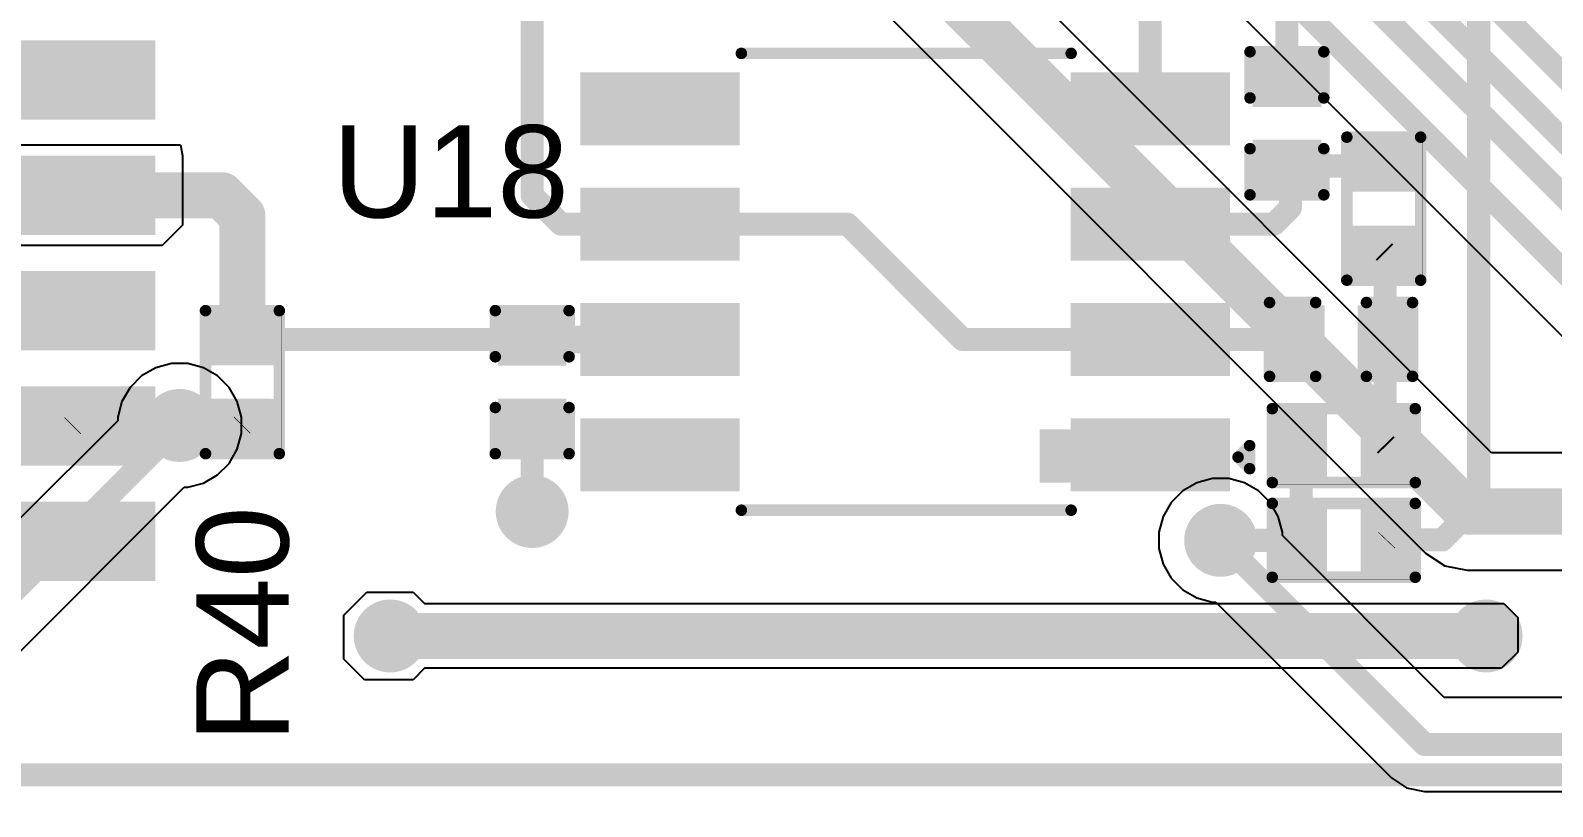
# Model space of a CAD drawing. Header units: millimetres. Extents: x -1.53 to 7.44, y -0.61 to 4.57.
# Drawn here: x 2.317 to 2.977, y 2.785 to 3.121 of the extents above; entities that cross this region are included whole.
import ezdxf

# ---------------------------------------------------------------- set-up
doc = ezdxf.new("R2010")
doc.units = ezdxf.units.MM
doc.header["$MEASUREMENT"] = 0
for name, color, linetype in [('BottomLayer', 5, 'Continuous'), ('BottomSolder', 6, 'Continuous'), ('TopLayer', 1, 'Continuous'), ('TopOverlay', 2, 'Continuous'), ('TopPaste', 8, 'Continuous'), ('TopSolder', 216, 'Continuous'), ('ViaHoleLayer', 16, 'Continuous')]:
    doc.layers.add(name, color=color, linetype=linetype)
doc.styles.add('Arial', font='', dxfattribs={"height": 0.2})
doc.styles.get('Arial').set_extended_font_data('Arial')

# ---------------------------------------------------------------- blocks, each defined once
blk = doc.blocks.new('SOIC_8_0_154___3_90___W______9')
at = {"layer": 'TopLayer'}
for points in [[(-0.13681, 0.06319), (-0.13681, 0.08681), (-0.07579, 0.08681), (-0.07579, 0.06319)], [(0.07579, 0.06319), (0.07579, 0.08681), (0.13681, 0.08681), (0.13681, 0.06319)], [(-0.13681, 0.01319), (-0.13681, 0.03681), (-0.07579, 0.03681), (-0.07579, 0.01319)], [(0.07579, 0.01319), (0.07579, 0.03681), (0.13681, 0.03681), (0.13681, 0.01319)], [(-0.13681, -0.03681), (-0.13681, -0.01319), (-0.07579, -0.01319), (-0.07579, -0.03681)], [(0.07579, -0.03681), (0.07579, -0.01319), (0.13681, -0.01319), (0.13681, -0.03681)], [(-0.13681, -0.08681), (-0.13681, -0.06319), (-0.07579, -0.06319), (-0.07579, -0.08681)], [(0.07579, -0.08681), (0.07579, -0.06319), (0.13681, -0.06319), (0.13681, -0.08681)]]:
    blk.add_hatch(color=1, dxfattribs=at).paths.add_polyline_path(points)
at = {"layer": 'TopOverlay'}
blk.add_hatch(color=2, dxfattribs=at).paths.add_polyline_path([(-0.07237, 0.064), (-0.05837, 0.064), (-0.05837, 0.087), (-0.07237, 0.087)])
at = {"layer": 'TopPaste'}
for points in [[(-0.13681, 0.06319), (-0.13681, 0.08681), (-0.07579, 0.08681), (-0.07579, 0.06319)], [(0.07579, 0.06319), (0.07579, 0.08681), (0.13681, 0.08681), (0.13681, 0.06319)], [(-0.13681, 0.01319), (-0.13681, 0.03681), (-0.07579, 0.03681), (-0.07579, 0.01319)], [(0.07579, 0.01319), (0.07579, 0.03681), (0.13681, 0.03681), (0.13681, 0.01319)], [(-0.13681, -0.03681), (-0.13681, -0.01319), (-0.07579, -0.01319), (-0.07579, -0.03681)], [(0.07579, -0.03681), (0.07579, -0.01319), (0.13681, -0.01319), (0.13681, -0.03681)], [(-0.13681, -0.08681), (-0.13681, -0.06319), (-0.07579, -0.06319), (-0.07579, -0.08681)], [(0.07579, -0.08681), (0.07579, -0.06319), (0.13681, -0.06319), (0.13681, -0.08681)]]:
    blk.add_hatch(color=8, dxfattribs=at).paths.add_polyline_path(points)
at = {"layer": 'TopSolder'}
for points in [[(-0.14081, 0.05919), (-0.14081, 0.09081), (-0.07179, 0.09081), (-0.07179, 0.05919)], [(0.07179, 0.05919), (0.07179, 0.09081), (0.14081, 0.09081), (0.14081, 0.05919)], [(-0.14081, 0.00919), (-0.14081, 0.04081), (-0.07179, 0.04081), (-0.07179, 0.00919)], [(0.07179, 0.00919), (0.07179, 0.04081), (0.14081, 0.04081), (0.14081, 0.00919)], [(-0.14081, -0.04081), (-0.14081, -0.00919), (-0.07179, -0.00919), (-0.07179, -0.04081)], [(0.07179, -0.04081), (0.07179, -0.00919), (0.14081, -0.00919), (0.14081, -0.04081)], [(-0.14081, -0.09081), (-0.14081, -0.05919), (-0.07179, -0.05919), (-0.07179, -0.09081)], [(0.07179, -0.09081), (0.07179, -0.05919), (0.14081, -0.05919), (0.14081, -0.09081)]]:
    blk.add_hatch(color=216, dxfattribs=at).paths.add_polyline_path(points)
at = {"layer": 'TopOverlay', "const_width": 0.005}
for points in [[(0.071, 0.099), (-0.072, 0.099)], [(-0.14437, 0.076), (-0.14937, 0.081)], [(-0.14937, 0.081), (-0.14937, 0.071)], [(-0.14437, 0.076), (-0.14937, 0.071)], [(0.071, -0.099), (-0.072, -0.099)]]:
    blk.add_lwpolyline(points, dxfattribs=at)
at = {"layer": 'TopOverlay', "const_width": 0.0025}
for points in [[(-0.07325, 0.099, 1), (-0.07075, 0.099, 1)], [(0.06975, 0.099, 1), (0.07225, 0.099, 1)], [(-0.15062, 0.081, 1), (-0.14812, 0.081, 1)], [(-0.15062, 0.081, 1), (-0.14812, 0.081, 1)], [(-0.15062, 0.071, 1), (-0.14812, 0.071, 1)], [(-0.15062, 0.071, 1), (-0.14812, 0.071, 1)], [(-0.14562, 0.076, 1), (-0.14312, 0.076, 1)], [(-0.14562, 0.076, 1), (-0.14312, 0.076, 1)], [(-0.07325, -0.099, 1), (-0.07075, -0.099, 1)], [(0.06975, -0.099, 1), (0.07225, -0.099, 1)]]:
    blk.add_lwpolyline(points, format="xyb", close=True, dxfattribs=at)
blk = doc.blocks.new('R___0402_29')
at = {"layer": 'TopLayer'}
for points in [[(-0.0275, -0.0125), (-0.0275, 0.0125), (-0.0095, 0.0125), (-0.0095, -0.0125)], [(0.0095, -0.0125), (0.0095, 0.0125), (0.0275, 0.0125), (0.0275, -0.0125)]]:
    blk.add_hatch(color=1, dxfattribs=at).paths.add_polyline_path(points)
at = {"layer": 'TopPaste'}
for points in [[(-0.0275, -0.0125), (-0.0275, 0.0125), (-0.0095, 0.0125), (-0.0095, -0.0125)], [(0.0095, -0.0125), (0.0095, 0.0125), (0.0275, 0.0125), (0.0275, -0.0125)]]:
    blk.add_hatch(color=8, dxfattribs=at).paths.add_polyline_path(points)
at = {"layer": 'TopSolder'}
for points in [[(-0.02967, -0.01467), (-0.02967, 0.01467), (-0.00733, 0.01467), (-0.00733, -0.01467)], [(0.00733, -0.01467), (0.00733, 0.01467), (0.02967, 0.01467), (0.02967, -0.01467)]]:
    blk.add_hatch(color=216, dxfattribs=at).paths.add_polyline_path(points)
at = {"layer": 'TopOverlay'}
for points, const_width in [([(-0.031, 0.016), (0.031, 0.016)], 0.005), ([(-0.031, 0.016), (-0.031, -0.016)], 0.005), ([(0.031, 0.016), (0.031, -0.016)], 0.005), ([(-0.031, -0.016), (0.031, -0.016)], 0.005), ([(-0.032, -0.017), (0.032, -0.017)], 0.000127)]:
    blk.add_lwpolyline(points, dxfattribs=dict(at, const_width=const_width))
for points, const_width in [([(-0.03225, 0.016, 1), (-0.02975, 0.016, 1)], 0.0025), ([(-0.03225, 0.016, 1), (-0.02975, 0.016, 1)], 0.0025), ([(0.02975, 0.016, 1), (0.03225, 0.016, 1)], 0.0025), ([(0.02975, 0.016, 1), (0.03225, 0.016, 1)], 0.0025), ([(-0.03225, -0.016, 1), (-0.02975, -0.016, 1)], 0.0025), ([(-0.03225, -0.016, 1), (-0.02975, -0.016, 1)], 0.0025), ([(-0.03203, -0.017, 1), (-0.03197, -0.017, 1)], 0.0000635), ([(0.02975, -0.016, 1), (0.03225, -0.016, 1)], 0.0025), ([(0.02975, -0.016, 1), (0.03225, -0.016, 1)], 0.0025), ([(0.03197, -0.017, 1), (0.03203, -0.017, 1)], 0.0000635)]:
    blk.add_lwpolyline(points, format="xyb", close=True, dxfattribs=dict(at, const_width=const_width))
blk = doc.blocks.new('R___0402_30')
at = {"layer": 'TopLayer'}
for points in [[(-0.0275, -0.0125), (-0.0275, 0.0125), (-0.0095, 0.0125), (-0.0095, -0.0125)], [(0.0095, -0.0125), (0.0095, 0.0125), (0.0275, 0.0125), (0.0275, -0.0125)]]:
    blk.add_hatch(color=1, dxfattribs=at).paths.add_polyline_path(points)
at = {"layer": 'TopPaste'}
for points in [[(-0.0275, -0.0125), (-0.0275, 0.0125), (-0.0095, 0.0125), (-0.0095, -0.0125)], [(0.0095, -0.0125), (0.0095, 0.0125), (0.0275, 0.0125), (0.0275, -0.0125)]]:
    blk.add_hatch(color=8, dxfattribs=at).paths.add_polyline_path(points)
at = {"layer": 'TopSolder'}
for points in [[(-0.02967, -0.01467), (-0.02967, 0.01467), (-0.00733, 0.01467), (-0.00733, -0.01467)], [(0.00733, -0.01467), (0.00733, 0.01467), (0.02967, 0.01467), (0.02967, -0.01467)]]:
    blk.add_hatch(color=216, dxfattribs=at).paths.add_polyline_path(points)
at = {"layer": 'TopOverlay'}
for points, const_width in [([(-0.031, 0.016), (0.031, 0.016)], 0.005), ([(-0.031, -0.016), (-0.031, 0.016)], 0.005), ([(0.031, -0.016), (0.031, 0.016)], 0.005), ([(-0.031, -0.016), (0.031, -0.016)], 0.005), ([(-0.032, -0.017), (0.032, -0.017)], 0.000127)]:
    blk.add_lwpolyline(points, dxfattribs=dict(at, const_width=const_width))
for points, const_width in [([(-0.03225, 0.016, 1), (-0.02975, 0.016, 1)], 0.0025), ([(-0.03225, 0.016, 1), (-0.02975, 0.016, 1)], 0.0025), ([(0.02975, 0.016, 1), (0.03225, 0.016, 1)], 0.0025), ([(0.02975, 0.016, 1), (0.03225, 0.016, 1)], 0.0025), ([(-0.03225, -0.016, 1), (-0.02975, -0.016, 1)], 0.0025), ([(-0.03225, -0.016, 1), (-0.02975, -0.016, 1)], 0.0025), ([(-0.03203, -0.017, 1), (-0.03197, -0.017, 1)], 0.0000635), ([(0.02975, -0.016, 1), (0.03225, -0.016, 1)], 0.0025), ([(0.02975, -0.016, 1), (0.03225, -0.016, 1)], 0.0025), ([(0.03197, -0.017, 1), (0.03203, -0.017, 1)], 0.0000635)]:
    blk.add_lwpolyline(points, format="xyb", close=True, dxfattribs=dict(at, const_width=const_width))
blk = doc.blocks.new('R___0402_34')
at = {"layer": 'TopLayer'}
for points in [[(-0.0275, -0.0125), (-0.0275, 0.0125), (-0.0095, 0.0125), (-0.0095, -0.0125)], [(0.0095, -0.0125), (0.0095, 0.0125), (0.0275, 0.0125), (0.0275, -0.0125)]]:
    blk.add_hatch(color=1, dxfattribs=at).paths.add_polyline_path(points)
at = {"layer": 'TopPaste'}
for points in [[(-0.0275, -0.0125), (-0.0275, 0.0125), (-0.0095, 0.0125), (-0.0095, -0.0125)], [(0.0095, -0.0125), (0.0095, 0.0125), (0.0275, 0.0125), (0.0275, -0.0125)]]:
    blk.add_hatch(color=8, dxfattribs=at).paths.add_polyline_path(points)
at = {"layer": 'TopSolder'}
for points in [[(-0.02967, -0.01467), (-0.02967, 0.01467), (-0.00733, 0.01467), (-0.00733, -0.01467)], [(0.00733, -0.01467), (0.00733, 0.01467), (0.02967, 0.01467), (0.02967, -0.01467)]]:
    blk.add_hatch(color=216, dxfattribs=at).paths.add_polyline_path(points)
at = {"layer": 'TopOverlay'}
for points, const_width in [([(-0.031, 0.016), (0.031, 0.016)], 0.005), ([(-0.031, -0.016), (-0.031, 0.016)], 0.005), ([(0.031, -0.016), (0.031, 0.016)], 0.005), ([(-0.031, -0.016), (0.031, -0.016)], 0.005), ([(-0.032, -0.017), (0.032, -0.017)], 0.000127)]:
    blk.add_lwpolyline(points, dxfattribs=dict(at, const_width=const_width))
for points, const_width in [([(-0.03225, 0.016, 1), (-0.02975, 0.016, 1)], 0.0025), ([(-0.03225, 0.016, 1), (-0.02975, 0.016, 1)], 0.0025), ([(0.02975, 0.016, 1), (0.03225, 0.016, 1)], 0.0025), ([(0.02975, 0.016, 1), (0.03225, 0.016, 1)], 0.0025), ([(-0.03225, -0.016, 1), (-0.02975, -0.016, 1)], 0.0025), ([(-0.03225, -0.016, 1), (-0.02975, -0.016, 1)], 0.0025), ([(-0.03203, -0.017, 1), (-0.03197, -0.017, 1)], 0.0000635), ([(0.02975, -0.016, 1), (0.03225, -0.016, 1)], 0.0025), ([(0.02975, -0.016, 1), (0.03225, -0.016, 1)], 0.0025), ([(0.03197, -0.017, 1), (0.03203, -0.017, 1)], 0.0000635)]:
    blk.add_lwpolyline(points, format="xyb", close=True, dxfattribs=dict(at, const_width=const_width))
blk = doc.blocks.new('C___0402_56')
at = {"layer": 'TopLayer'}
for points in [[(-0.0275, -0.0125), (-0.0275, 0.0125), (-0.0095, 0.0125), (-0.0095, -0.0125)], [(0.0095, -0.0125), (0.0095, 0.0125), (0.0275, 0.0125), (0.0275, -0.0125)]]:
    blk.add_hatch(color=1, dxfattribs=at).paths.add_polyline_path(points)
at = {"layer": 'TopPaste'}
for points in [[(-0.0275, -0.0125), (-0.0275, 0.0125), (-0.0095, 0.0125), (-0.0095, -0.0125)], [(0.0095, -0.0125), (0.0095, 0.0125), (0.0275, 0.0125), (0.0275, -0.0125)]]:
    blk.add_hatch(color=8, dxfattribs=at).paths.add_polyline_path(points)
at = {"layer": 'TopSolder'}
for points in [[(-0.02986, -0.01486), (-0.02986, 0.01486), (-0.00714, 0.01486), (-0.00714, -0.01486)], [(0.00714, -0.01486), (0.00714, 0.01486), (0.02986, 0.01486), (0.02986, -0.01486)]]:
    blk.add_hatch(color=216, dxfattribs=at).paths.add_polyline_path(points)
at = {"layer": 'TopOverlay', "const_width": 0.005}
for points in [[(-0.031, 0.016), (-0.031, -0.016)], [(-0.011, 0.016), (-0.031, 0.016)], [(0.031, 0.016), (0.011, 0.016)], [(0.031, 0.016), (0.031, -0.016)], [(-0.011, -0.016), (-0.031, -0.016)], [(0.031, -0.016), (0.011, -0.016)]]:
    blk.add_lwpolyline(points, dxfattribs=at)
at = {"layer": 'TopOverlay', "const_width": 0.0025}
for points in [[(-0.03225, 0.016, 1), (-0.02975, 0.016, 1)], [(-0.03225, 0.016, 1), (-0.02975, 0.016, 1)], [(-0.01225, 0.016, 1), (-0.00975, 0.016, 1)], [(0.00975, 0.016, 1), (0.01225, 0.016, 1)], [(0.02975, 0.016, 1), (0.03225, 0.016, 1)], [(0.02975, 0.016, 1), (0.03225, 0.016, 1)], [(-0.03225, -0.016, 1), (-0.02975, -0.016, 1)], [(-0.03225, -0.016, 1), (-0.02975, -0.016, 1)], [(-0.01225, -0.016, 1), (-0.00975, -0.016, 1)], [(0.00975, -0.016, 1), (0.01225, -0.016, 1)], [(0.02975, -0.016, 1), (0.03225, -0.016, 1)], [(0.02975, -0.016, 1), (0.03225, -0.016, 1)]]:
    blk.add_lwpolyline(points, format="xyb", close=True, dxfattribs=at)
blk = doc.blocks.new('C___0402_58')
at = {"layer": 'TopLayer'}
for points in [[(-0.0275, -0.0125), (-0.0275, 0.0125), (-0.0095, 0.0125), (-0.0095, -0.0125)], [(0.0095, -0.0125), (0.0095, 0.0125), (0.0275, 0.0125), (0.0275, -0.0125)]]:
    blk.add_hatch(color=1, dxfattribs=at).paths.add_polyline_path(points)
at = {"layer": 'TopPaste'}
for points in [[(-0.0275, -0.0125), (-0.0275, 0.0125), (-0.0095, 0.0125), (-0.0095, -0.0125)], [(0.0095, -0.0125), (0.0095, 0.0125), (0.0275, 0.0125), (0.0275, -0.0125)]]:
    blk.add_hatch(color=8, dxfattribs=at).paths.add_polyline_path(points)
at = {"layer": 'TopSolder'}
for points in [[(-0.02986, -0.01486), (-0.02986, 0.01486), (-0.00714, 0.01486), (-0.00714, -0.01486)], [(0.00714, -0.01486), (0.00714, 0.01486), (0.02986, 0.01486), (0.02986, -0.01486)]]:
    blk.add_hatch(color=216, dxfattribs=at).paths.add_polyline_path(points)
at = {"layer": 'TopOverlay', "const_width": 0.005}
for points in [[(-0.031, -0.016), (-0.031, 0.016)], [(-0.011, 0.016), (-0.031, 0.016)], [(0.031, 0.016), (0.011, 0.016)], [(0.031, -0.016), (0.031, 0.016)], [(-0.011, -0.016), (-0.031, -0.016)], [(0.031, -0.016), (0.011, -0.016)]]:
    blk.add_lwpolyline(points, dxfattribs=at)
at = {"layer": 'TopOverlay', "const_width": 0.0025}
for points in [[(-0.03225, 0.016, 1), (-0.02975, 0.016, 1)], [(-0.03225, 0.016, 1), (-0.02975, 0.016, 1)], [(-0.01225, 0.016, 1), (-0.00975, 0.016, 1)], [(0.00975, 0.016, 1), (0.01225, 0.016, 1)], [(0.02975, 0.016, 1), (0.03225, 0.016, 1)], [(0.02975, 0.016, 1), (0.03225, 0.016, 1)], [(-0.03225, -0.016, 1), (-0.02975, -0.016, 1)], [(-0.03225, -0.016, 1), (-0.02975, -0.016, 1)], [(-0.01225, -0.016, 1), (-0.00975, -0.016, 1)], [(0.00975, -0.016, 1), (0.01225, -0.016, 1)], [(0.02975, -0.016, 1), (0.03225, -0.016, 1)], [(0.02975, -0.016, 1), (0.03225, -0.016, 1)]]:
    blk.add_lwpolyline(points, format="xyb", close=True, dxfattribs=at)
blk = doc.blocks.new('C___0402_62')
at = {"layer": 'TopLayer'}
for points in [[(-0.0275, -0.0125), (-0.0275, 0.0125), (-0.0095, 0.0125), (-0.0095, -0.0125)], [(0.0095, -0.0125), (0.0095, 0.0125), (0.0275, 0.0125), (0.0275, -0.0125)]]:
    blk.add_hatch(color=1, dxfattribs=at).paths.add_polyline_path(points)
at = {"layer": 'TopPaste'}
for points in [[(-0.0275, -0.0125), (-0.0275, 0.0125), (-0.0095, 0.0125), (-0.0095, -0.0125)], [(0.0095, -0.0125), (0.0095, 0.0125), (0.0275, 0.0125), (0.0275, -0.0125)]]:
    blk.add_hatch(color=8, dxfattribs=at).paths.add_polyline_path(points)
at = {"layer": 'TopSolder'}
for points in [[(-0.02986, -0.01486), (-0.02986, 0.01486), (-0.00714, 0.01486), (-0.00714, -0.01486)], [(0.00714, -0.01486), (0.00714, 0.01486), (0.02986, 0.01486), (0.02986, -0.01486)]]:
    blk.add_hatch(color=216, dxfattribs=at).paths.add_polyline_path(points)
at = {"layer": 'TopOverlay', "const_width": 0.005}
for points in [[(-0.031, -0.016), (-0.031, 0.016)], [(-0.011, 0.016), (-0.031, 0.016)], [(0.031, 0.016), (0.011, 0.016)], [(0.031, -0.016), (0.031, 0.016)], [(-0.011, -0.016), (-0.031, -0.016)], [(0.031, -0.016), (0.011, -0.016)]]:
    blk.add_lwpolyline(points, dxfattribs=at)
at = {"layer": 'TopOverlay', "const_width": 0.0025}
for points in [[(-0.03225, 0.016, 1), (-0.02975, 0.016, 1)], [(-0.03225, 0.016, 1), (-0.02975, 0.016, 1)], [(-0.01225, 0.016, 1), (-0.00975, 0.016, 1)], [(0.00975, 0.016, 1), (0.01225, 0.016, 1)], [(0.02975, 0.016, 1), (0.03225, 0.016, 1)], [(0.02975, 0.016, 1), (0.03225, 0.016, 1)], [(-0.03225, -0.016, 1), (-0.02975, -0.016, 1)], [(-0.03225, -0.016, 1), (-0.02975, -0.016, 1)], [(-0.01225, -0.016, 1), (-0.00975, -0.016, 1)], [(0.00975, -0.016, 1), (0.01225, -0.016, 1)], [(0.02975, -0.016, 1), (0.03225, -0.016, 1)], [(0.02975, -0.016, 1), (0.03225, -0.016, 1)]]:
    blk.add_lwpolyline(points, format="xyb", close=True, dxfattribs=at)
blk = doc.blocks.new('SOIC_14_72')
at = {"layer": 'TopLayer'}
for points in [[(-0.13819, 0.13681), (-0.13819, 0.16319), (-0.07441, 0.16319), (-0.07441, 0.13681)], [(0.07441, 0.13681), (0.07441, 0.16319), (0.13819, 0.16319), (0.13819, 0.13681)], [(-0.13819, 0.08681), (-0.13819, 0.11319), (-0.07441, 0.11319), (-0.07441, 0.08681)], [(0.07441, 0.08681), (0.07441, 0.11319), (0.13819, 0.11319), (0.13819, 0.08681)], [(-0.13819, 0.03681), (-0.13819, 0.06319), (-0.07441, 0.06319), (-0.07441, 0.03681)], [(0.07441, 0.03681), (0.07441, 0.06319), (0.13819, 0.06319), (0.13819, 0.03681)], [(-0.13819, -0.01319), (-0.13819, 0.01319), (-0.07441, 0.01319), (-0.07441, -0.01319)], [(0.07441, -0.01319), (0.07441, 0.01319), (0.13819, 0.01319), (0.13819, -0.01319)], [(-0.13819, -0.06319), (-0.13819, -0.03681), (-0.07441, -0.03681), (-0.07441, -0.06319)], [(0.07441, -0.06319), (0.07441, -0.03681), (0.13819, -0.03681), (0.13819, -0.06319)], [(-0.13819, -0.11319), (-0.13819, -0.08681), (-0.07441, -0.08681), (-0.07441, -0.11319)], [(0.07441, -0.11319), (0.07441, -0.08681), (0.13819, -0.08681), (0.13819, -0.11319)], [(-0.13819, -0.16319), (-0.13819, -0.13681), (-0.07441, -0.13681), (-0.07441, -0.16319)], [(0.07441, -0.16319), (0.07441, -0.13681), (0.13819, -0.13681), (0.13819, -0.16319)]]:
    blk.add_hatch(color=1, dxfattribs=at).paths.add_polyline_path(points)
at = {"layer": 'TopOverlay'}
blk.add_hatch(color=2, dxfattribs=at).paths.add_polyline_path([(-0.07037, 0.134), (-0.05637, 0.134), (-0.05637, 0.166), (-0.07037, 0.166)])
at = {"layer": 'TopPaste'}
for points in [[(-0.13819, 0.13681), (-0.13819, 0.16319), (-0.07441, 0.16319), (-0.07441, 0.13681)], [(0.07441, 0.13681), (0.07441, 0.16319), (0.13819, 0.16319), (0.13819, 0.13681)], [(-0.13819, 0.08681), (-0.13819, 0.11319), (-0.07441, 0.11319), (-0.07441, 0.08681)], [(0.07441, 0.08681), (0.07441, 0.11319), (0.13819, 0.11319), (0.13819, 0.08681)], [(-0.13819, 0.03681), (-0.13819, 0.06319), (-0.07441, 0.06319), (-0.07441, 0.03681)], [(0.07441, 0.03681), (0.07441, 0.06319), (0.13819, 0.06319), (0.13819, 0.03681)], [(-0.13819, -0.01319), (-0.13819, 0.01319), (-0.07441, 0.01319), (-0.07441, -0.01319)], [(0.07441, -0.01319), (0.07441, 0.01319), (0.13819, 0.01319), (0.13819, -0.01319)], [(-0.13819, -0.06319), (-0.13819, -0.03681), (-0.07441, -0.03681), (-0.07441, -0.06319)], [(0.07441, -0.06319), (0.07441, -0.03681), (0.13819, -0.03681), (0.13819, -0.06319)], [(-0.13819, -0.11319), (-0.13819, -0.08681), (-0.07441, -0.08681), (-0.07441, -0.11319)], [(0.07441, -0.11319), (0.07441, -0.08681), (0.13819, -0.08681), (0.13819, -0.11319)], [(-0.13819, -0.16319), (-0.13819, -0.13681), (-0.07441, -0.13681), (-0.07441, -0.16319)], [(0.07441, -0.16319), (0.07441, -0.13681), (0.13819, -0.13681), (0.13819, -0.16319)]]:
    blk.add_hatch(color=8, dxfattribs=at).paths.add_polyline_path(points)
at = {"layer": 'TopSolder'}
for points in [[(-0.14219, 0.13281), (-0.14219, 0.16719), (-0.07041, 0.16719), (-0.07041, 0.13281)], [(0.07041, 0.13281), (0.07041, 0.16719), (0.14219, 0.16719), (0.14219, 0.13281)], [(-0.14219, 0.08281), (-0.14219, 0.11719), (-0.07041, 0.11719), (-0.07041, 0.08281)], [(0.07041, 0.08281), (0.07041, 0.11719), (0.14219, 0.11719), (0.14219, 0.08281)], [(-0.14219, 0.03281), (-0.14219, 0.06719), (-0.07041, 0.06719), (-0.07041, 0.03281)], [(0.07041, 0.03281), (0.07041, 0.06719), (0.14219, 0.06719), (0.14219, 0.03281)], [(-0.14219, -0.01719), (-0.14219, 0.01719), (-0.07041, 0.01719), (-0.07041, -0.01719)], [(0.07041, -0.01719), (0.07041, 0.01719), (0.14219, 0.01719), (0.14219, -0.01719)], [(-0.14219, -0.06719), (-0.14219, -0.03281), (-0.07041, -0.03281), (-0.07041, -0.06719)], [(0.07041, -0.06719), (0.07041, -0.03281), (0.14219, -0.03281), (0.14219, -0.06719)], [(-0.14219, -0.11719), (-0.14219, -0.08281), (-0.07041, -0.08281), (-0.07041, -0.11719)], [(0.07041, -0.11719), (0.07041, -0.08281), (0.14219, -0.08281), (0.14219, -0.11719)], [(-0.14219, -0.16719), (-0.14219, -0.13281), (-0.07041, -0.13281), (-0.07041, -0.16719)], [(0.07041, -0.16719), (0.07041, -0.13281), (0.14219, -0.13281), (0.14219, -0.16719)]]:
    blk.add_hatch(color=216, dxfattribs=at).paths.add_polyline_path(points)
at = {"layer": 'TopOverlay', "const_width": 0.005}
for points in [[(-0.071, 0.172), (0.074, 0.172)], [(-0.15137, 0.146), (-0.15137, 0.156)], [(-0.15137, 0.156), (-0.14637, 0.151)], [(-0.15137, 0.146), (-0.14637, 0.151)], [(-0.071, -0.172), (0.074, -0.172)]]:
    blk.add_lwpolyline(points, dxfattribs=at)
at = {"layer": 'TopOverlay', "const_width": 0.0025}
for points in [[(-0.07225, 0.172, 1), (-0.06975, 0.172, 1)], [(0.07275, 0.172, 1), (0.07525, 0.172, 1)], [(-0.15262, 0.156, 1), (-0.15012, 0.156, 1)], [(-0.15262, 0.156, 1), (-0.15012, 0.156, 1)], [(-0.14762, 0.151, 1), (-0.14512, 0.151, 1)], [(-0.14762, 0.151, 1), (-0.14512, 0.151, 1)], [(-0.15262, 0.146, 1), (-0.15012, 0.146, 1)], [(-0.15262, 0.146, 1), (-0.15012, 0.146, 1)], [(-0.07225, -0.172, 1), (-0.06975, -0.172, 1)], [(0.07275, -0.172, 1), (0.07525, -0.172, 1)]]:
    blk.add_lwpolyline(points, format="xyb", close=True, dxfattribs=at)
blk = doc.blocks.new('R___0402_95')
at = {"layer": 'TopLayer'}
for points in [[(-0.0275, -0.0125), (-0.0275, 0.0125), (-0.0095, 0.0125), (-0.0095, -0.0125)], [(0.0095, -0.0125), (0.0095, 0.0125), (0.0275, 0.0125), (0.0275, -0.0125)]]:
    blk.add_hatch(color=1, dxfattribs=at).paths.add_polyline_path(points)
at = {"layer": 'TopPaste'}
for points in [[(-0.0275, -0.0125), (-0.0275, 0.0125), (-0.0095, 0.0125), (-0.0095, -0.0125)], [(0.0095, -0.0125), (0.0095, 0.0125), (0.0275, 0.0125), (0.0275, -0.0125)]]:
    blk.add_hatch(color=8, dxfattribs=at).paths.add_polyline_path(points)
at = {"layer": 'TopSolder'}
for points in [[(-0.02967, -0.01467), (-0.02967, 0.01467), (-0.00733, 0.01467), (-0.00733, -0.01467)], [(0.00733, -0.01467), (0.00733, 0.01467), (0.02967, 0.01467), (0.02967, -0.01467)]]:
    blk.add_hatch(color=216, dxfattribs=at).paths.add_polyline_path(points)
at = {"layer": 'TopOverlay'}
for points, const_width in [([(-0.031, 0.016), (-0.031, -0.016)], 0.005), ([(-0.031, 0.016), (0.031, 0.016)], 0.005), ([(0.031, 0.016), (0.031, -0.016)], 0.005), ([(-0.031, -0.016), (0.031, -0.016)], 0.005), ([(-0.032, -0.017), (0.032, -0.017)], 0.000127)]:
    blk.add_lwpolyline(points, dxfattribs=dict(at, const_width=const_width))
for points, const_width in [([(-0.03225, 0.016, 1), (-0.02975, 0.016, 1)], 0.0025), ([(-0.03225, 0.016, 1), (-0.02975, 0.016, 1)], 0.0025), ([(0.02975, 0.016, 1), (0.03225, 0.016, 1)], 0.0025), ([(0.02975, 0.016, 1), (0.03225, 0.016, 1)], 0.0025), ([(-0.03225, -0.016, 1), (-0.02975, -0.016, 1)], 0.0025), ([(-0.03225, -0.016, 1), (-0.02975, -0.016, 1)], 0.0025), ([(-0.03203, -0.017, 1), (-0.03197, -0.017, 1)], 0.0000635), ([(0.02975, -0.016, 1), (0.03225, -0.016, 1)], 0.0025), ([(0.02975, -0.016, 1), (0.03225, -0.016, 1)], 0.0025), ([(0.03197, -0.017, 1), (0.03203, -0.017, 1)], 0.0000635)]:
    blk.add_lwpolyline(points, format="xyb", close=True, dxfattribs=dict(at, const_width=const_width))

msp = doc.modelspace()

# ---------------------------------------------------------------- hatches: boundary and pattern name
at = {"layer": 'BottomLayer'}
h = msp.add_hatch(color=5, dxfattribs=at)
edge = h.paths.add_edge_path()
edge.add_arc((2.38174, 2.95025), 0.01181, 0, 360)
h = msp.add_hatch(color=5, dxfattribs=at)
edge = h.paths.add_edge_path()
edge.add_arc((2.53464, 2.91294), 0.01181, 0, 360)
h = msp.add_hatch(color=5, dxfattribs=at)
edge = h.paths.add_edge_path()
edge.add_arc((2.83315, 2.90044), 0.01181, 0, 360)
h = msp.add_hatch(color=5, dxfattribs=at)
edge = h.paths.add_edge_path()
edge.add_arc((2.47307, 2.859), 0.01181, 0, 360)
h = msp.add_hatch(color=5, dxfattribs=at)
edge = h.paths.add_edge_path()
edge.add_arc((2.94825, 2.859), 0.01181, 0, 360)
at = {"layer": 'BottomSolder'}
h = msp.add_hatch(color=6, dxfattribs=at)
edge = h.paths.add_edge_path()
edge.add_arc((2.38174, 2.95025), 0.01581, 0, 360)
h = msp.add_hatch(color=6, dxfattribs=at)
edge = h.paths.add_edge_path()
edge.add_arc((2.53464, 2.91294), 0.01581, 0, 360)
h = msp.add_hatch(color=6, dxfattribs=at)
edge = h.paths.add_edge_path()
edge.add_arc((2.83315, 2.90044), 0.01581, 0, 360)
h = msp.add_hatch(color=6, dxfattribs=at)
edge = h.paths.add_edge_path()
edge.add_arc((2.47307, 2.859), 0.01581, 0, 360)
h = msp.add_hatch(color=6, dxfattribs=at)
edge = h.paths.add_edge_path()
edge.add_arc((2.94825, 2.859), 0.01581, 0, 360)
at = {"layer": 'TopLayer'}
for points in [[(2.4215, 2.96188), (2.3353, 2.96188), (2.3353, 2.93814), (2.4215, 2.93814)], [(2.36719, 2.91163), (2.27527, 2.91163), (2.27527, 2.88789), (2.36719, 2.88789)]]:
    msp.add_hatch(color=1, dxfattribs=at).paths.add_polyline_path(points)
h = msp.add_hatch(color=1, dxfattribs=at)
edge = h.paths.add_edge_path()
edge.add_arc((2.38174, 2.95025), 0.01181, 0, 360)
h = msp.add_hatch(color=1, dxfattribs=at)
edge = h.paths.add_edge_path()
edge.add_arc((2.53464, 2.91294), 0.01181, 0, 360)
h = msp.add_hatch(color=1, dxfattribs=at)
edge = h.paths.add_edge_path()
edge.add_arc((2.83315, 2.90044), 0.01181, 0, 360)
h = msp.add_hatch(color=1, dxfattribs=at)
edge = h.paths.add_edge_path()
edge.add_arc((2.47307, 2.859), 0.01181, 0, 360)
h = msp.add_hatch(color=1, dxfattribs=at)
edge = h.paths.add_edge_path()
edge.add_arc((2.94825, 2.859), 0.01181, 0, 360)
at = {"layer": 'TopSolder'}
h = msp.add_hatch(color=216, dxfattribs=at)
edge = h.paths.add_edge_path()
edge.add_arc((2.38174, 2.95025), 0.01581, 0, 360)
h = msp.add_hatch(color=216, dxfattribs=at)
edge = h.paths.add_edge_path()
edge.add_arc((2.53464, 2.91294), 0.01581, 0, 360)
h = msp.add_hatch(color=216, dxfattribs=at)
edge = h.paths.add_edge_path()
edge.add_arc((2.83315, 2.90044), 0.01581, 0, 360)
h = msp.add_hatch(color=216, dxfattribs=at)
edge = h.paths.add_edge_path()
edge.add_arc((2.47307, 2.859), 0.01581, 0, 360)
h = msp.add_hatch(color=216, dxfattribs=at)
edge = h.paths.add_edge_path()
edge.add_arc((2.94825, 2.859), 0.01581, 0, 360)
at = {"layer": 'ViaHoleLayer'}
h = msp.add_hatch(color=16, dxfattribs=at)
edge = h.paths.add_edge_path()
edge.add_arc((2.38174, 2.95025), 0.00591, 0, 360)
h = msp.add_hatch(color=16, dxfattribs=at)
edge = h.paths.add_edge_path()
edge.add_arc((2.53464, 2.91294), 0.00591, 0, 360)
h = msp.add_hatch(color=16, dxfattribs=at)
edge = h.paths.add_edge_path()
edge.add_arc((2.83315, 2.90044), 0.00591, 0, 360)
h = msp.add_hatch(color=16, dxfattribs=at)
edge = h.paths.add_edge_path()
edge.add_arc((2.47307, 2.859), 0.00591, 0, 360)
h = msp.add_hatch(color=16, dxfattribs=at)
edge = h.paths.add_edge_path()
edge.add_arc((2.94825, 2.859), 0.00591, 0, 360)

# ---------------------------------------------------------------- linework, layer by layer
at = {"layer": 'BottomLayer'}
for p, q in [((2.61245, 3.3577), (2.99357, 2.97658)), ((2.95061, 2.93843), (2.64754, 3.24151)), ((2.61896, 3.198), (2.92203, 2.89492)), ((2.37821, 2.97706), (2.37139, 2.97523)), ((2.38527, 2.97706), (2.37821, 2.97706)), ((2.39209, 2.97523), (2.38527, 2.97706)), ((2.36528, 2.9717), (2.36028, 2.96671)), ((2.37139, 2.97523), (2.36528, 2.9717)), ((2.3982, 2.9717), (2.39209, 2.97523)), ((2.40319, 2.96671), (2.3982, 2.9717)), ((2.36028, 2.96671), (2.35675, 2.9606)), ((2.40672, 2.9606), (2.40319, 2.96671)), ((2.35675, 2.9606), (2.35493, 2.95378)), ((2.40855, 2.95378), (2.40672, 2.9606)), ((2.35493, 2.95228), (2.31168, 2.90903)), ((2.35493, 2.95378), (2.35493, 2.95228)), ((2.40855, 2.94672), (2.40855, 2.95378)), ((2.40672, 2.9399), (2.40855, 2.94672)), ((2.40319, 2.93379), (2.40672, 2.9399)), ((3.02444, 2.93843), (2.95061, 2.93843)), ((2.3982, 2.9288), (2.40319, 2.93379)), ((2.38527, 2.92344), (2.39209, 2.92527)), ((2.39209, 2.92527), (2.3982, 2.9288)), ((2.8228, 2.92543), (2.81669, 2.9219)), ((2.82962, 2.92725), (2.8228, 2.92543)), ((2.83668, 2.92725), (2.82962, 2.92725)), ((2.8435, 2.92543), (2.83668, 2.92725)), ((2.84961, 2.9219), (2.8435, 2.92543)), ((2.24539, 2.78507), (2.38377, 2.92344)), ((2.38377, 2.92344), (2.38527, 2.92344)), ((2.81669, 2.9219), (2.8117, 2.91691)), ((2.85461, 2.91691), (2.84961, 2.9219)), ((2.80817, 2.91079), (2.80634, 2.90397)), ((2.8117, 2.91691), (2.80817, 2.91079)), ((2.85813, 2.91079), (2.85461, 2.91691)), ((2.85996, 2.90397), (2.85813, 2.91079)), ((2.80634, 2.90397), (2.80634, 2.89691)), ((2.85996, 2.90247), (2.85996, 2.90397)), ((2.93004, 2.83239), (2.85996, 2.90247)), ((2.80634, 2.89691), (2.80817, 2.89009)), ((2.92203, 2.89492), (2.9303, 2.88939)), ((2.80817, 2.89009), (2.8117, 2.88398)), ((2.9303, 2.88939), (2.94006, 2.88745)), ((2.94006, 2.88745), (3.02654, 2.88745)), ((2.8117, 2.88398), (2.81669, 2.87899)), ((2.81669, 2.87899), (2.8228, 2.87546)), ((2.8228, 2.87546), (2.82962, 2.87363)), ((2.82962, 2.87363), (2.83112, 2.87363)), ((2.83112, 2.87363), (2.90718, 2.79758)), ((3.142, 2.83239), (2.93004, 2.83239)), ((2.90718, 2.79758), (2.91379, 2.79316)), ((2.91379, 2.79316), (2.92159, 2.79161)), ((2.92159, 2.79161), (3.13355, 2.79161))]:
    msp.add_line(p, q, dxfattribs=at)
for points, const_width in [([(2.64575, 3.4381), (3.02692, 3.05692)], 0.01), ([(2.63746, 3.4181), (3.03043, 3.02513)], 0.01), ([(2.63342, 3.3981), (3.02352, 3.008)], 0.01), ([(2.62089, 3.3781), (3.00799, 2.991)], 0.01), ([(2.62951, 3.22349), (2.94006, 2.91294)], 0.02), ([(2.225, 2.79351), (2.38174, 2.95025)], 0.01), ([(2.94006, 2.91294), (3.03494, 2.91294)], 0.02), ([(2.83315, 2.90044), (2.92159, 2.812)], 0.01), ([(2.92159, 2.812), (3.142, 2.812)], 0.01)]:
    msp.add_lwpolyline(points, dxfattribs=dict(at, const_width=const_width))
for points, const_width in [([(2.37924, 2.95025, 1), (2.38424, 2.95025, 1)], 0.005), ([(2.93506, 2.91294, 1), (2.94506, 2.91294, 1)], 0.01), ([(2.93506, 2.91294, 1), (2.94506, 2.91294, 1)], 0.01), ([(2.83065, 2.90044, 1), (2.83565, 2.90044, 1)], 0.005), ([(2.91909, 2.812, 1), (2.92409, 2.812, 1)], 0.005), ([(2.91909, 2.812, 1), (2.92409, 2.812, 1)], 0.005)]:
    msp.add_lwpolyline(points, format="xyb", close=True, dxfattribs=dict(at, const_width=const_width))
at = {"layer": 'TopLayer'}
for p, q in [((2.28841, 3.07181), (2.378, 3.07181)), ((2.378, 3.07181), (2.38219, 3.07181)), ((2.38219, 3.07181), (2.383, 3.06715)), ((2.383, 3.06715), (2.383, 3.037)), ((2.383, 3.037), (2.37419, 3.02819)), ((2.37419, 3.02819), (2.29081, 3.02819)), ((2.453, 2.868), (2.463, 2.878)), ((2.463, 2.878), (2.483, 2.878)), ((2.483, 2.878), (2.488, 2.873)), ((2.488, 2.873), (2.956, 2.873)), ((2.956, 2.873), (2.96197, 2.86703)), ((2.453, 2.849), (2.453, 2.868)), ((2.96197, 2.86703), (2.96197, 2.85197)), ((2.96197, 2.85197), (2.955, 2.845)), ((2.462, 2.84), (2.453, 2.849)), ((2.488, 2.845), (2.483, 2.84)), ((2.955, 2.845), (2.488, 2.845)), ((2.483, 2.84), (2.462, 2.84))]:
    msp.add_line(p, q, dxfattribs=at)
for points, const_width in [([(2.94504, 2.9164), (2.94504, 3.2617)], 0.01), ([(2.53464, 3.05), (2.53464, 3.17431)], 0.01), ([(2.80264, 3.0875), (2.80264, 3.14881)], 0.01), ([(2.86188, 3.09969), (2.86188, 3.13654)], 0.01), ([(2.86188, 3.06269), (2.86339, 3.06118)], 0.01), ([(2.86339, 3.04455), (2.86339, 3.06118)], 0.01), ([(2.86345, 3.06269), (2.90387, 3.06269)], 0.01), ([(2.347, 3.05), (2.4, 3.05)], 0.02), ([(2.344, 3.053), (2.347, 3.05)], 0.01), ([(2.4, 3.05), (2.409, 3.041)], 0.02), ([(2.409, 2.9875), (2.409, 3.041)], 0.02), ([(2.53464, 3.05), (2.54714, 3.0375)], 0.01), ([(2.85634, 3.0375), (2.86339, 3.04455)], 0.01), ([(2.54714, 3.0375), (2.59004, 3.0375)], 0.01), ([(2.59004, 3.0375), (2.67134, 3.0375)], 0.01), ([(2.67134, 3.0375), (2.72134, 2.9875)], 0.01), ([(2.80264, 3.0375), (2.85634, 3.0375)], 0.01), ([(2.90387, 3.02569), (2.90446, 3.0251)], 0.01), ([(2.90446, 2.94209), (2.90446, 3.0251)], 0.01), ([(2.409, 2.9875), (2.53464, 2.9875)], 0.01), ([(2.53464, 2.9875), (2.59004, 2.9875)], 0.012), ([(2.72134, 2.9875), (2.80264, 2.9875)], 0.01), ([(2.80264, 2.9875), (2.86686, 2.9875)], 0.01), ([(2.3353, 2.95), (2.33555, 2.95025)], 0.01), ([(2.33555, 2.95025), (2.38174, 2.95025)], 0.01), ([(2.38174, 2.95025), (2.40875, 2.95025)], 0.01), ([(2.40875, 2.95025), (2.409, 2.9505)], 0.01), ([(2.53464, 2.91294), (2.53464, 2.9505)], 0.01), ([(2.86804, 2.90044), (2.86804, 2.9415)], 0.01), ([(2.90446, 2.94209), (2.90504, 2.9415)], 0.01), ([(2.92927, 2.90063), (2.94504, 2.9164)], 0.01), ([(2.83315, 2.90044), (2.86804, 2.90044)], 0.01), ([(2.90504, 2.90044), (2.90522, 2.90063)], 0.01), ([(2.90522, 2.90063), (2.92927, 2.90063)], 0.01), ([(2.47307, 2.859), (2.94825, 2.859)], 0.02), ([(2.27342, 2.79878), (3.40122, 2.79878)], 0.01)]:
    msp.add_lwpolyline(points, dxfattribs=dict(at, const_width=const_width))
for points, const_width in [([(2.85938, 3.09969, 1), (2.86438, 3.09969, 1)], 0.005), ([(2.80014, 3.0875, 1), (2.80514, 3.0875, 1)], 0.005), ([(2.85938, 3.06269, 1), (2.86438, 3.06269, 1)], 0.005), ([(2.86089, 3.06118, 1), (2.86589, 3.06118, 1)], 0.005), ([(2.86089, 3.06118, 1), (2.86589, 3.06118, 1)], 0.005), ([(2.86095, 3.06269, 1), (2.86595, 3.06269, 1)], 0.005), ([(2.90137, 3.06269, 1), (2.90637, 3.06269, 1)], 0.005), ([(2.342, 3.05, 1), (2.352, 3.05, 1)], 0.01), ([(2.3415, 3.053, 1), (2.3465, 3.053, 1)], 0.005), ([(2.395, 3.05, 1), (2.405, 3.05, 1)], 0.01), ([(2.395, 3.05, 1), (2.405, 3.05, 1)], 0.01), ([(2.3445, 3.05, 1), (2.3495, 3.05, 1)], 0.005), ([(2.404, 3.041, 1), (2.414, 3.041, 1)], 0.01), ([(2.404, 3.041, 1), (2.414, 3.041, 1)], 0.01), ([(2.53214, 3.05, 1), (2.53714, 3.05, 1)], 0.005), ([(2.53214, 3.05, 1), (2.53714, 3.05, 1)], 0.005), ([(2.86089, 3.04455, 1), (2.86589, 3.04455, 1)], 0.005), ([(2.86089, 3.04455, 1), (2.86589, 3.04455, 1)], 0.005), ([(2.54464, 3.0375, 1), (2.54964, 3.0375, 1)], 0.005), ([(2.54464, 3.0375, 1), (2.54964, 3.0375, 1)], 0.005), ([(2.58754, 3.0375, 1), (2.59254, 3.0375, 1)], 0.005), ([(2.58754, 3.0375, 1), (2.59254, 3.0375, 1)], 0.005), ([(2.66884, 3.0375, 1), (2.67384, 3.0375, 1)], 0.005), ([(2.66884, 3.0375, 1), (2.67384, 3.0375, 1)], 0.005), ([(2.80014, 3.0375, 1), (2.80514, 3.0375, 1)], 0.005), ([(2.85384, 3.0375, 1), (2.85884, 3.0375, 1)], 0.005), ([(2.85384, 3.0375, 1), (2.85884, 3.0375, 1)], 0.005), ([(2.90137, 3.02569, 1), (2.90637, 3.02569, 1)], 0.005), ([(2.90196, 3.0251, 1), (2.90696, 3.0251, 1)], 0.005), ([(2.90196, 3.0251, 1), (2.90696, 3.0251, 1)], 0.005), ([(2.404, 2.9875, 1), (2.414, 2.9875, 1)], 0.01), ([(2.4065, 2.9875, 1), (2.4115, 2.9875, 1)], 0.005), ([(2.53164, 2.9875, 1), (2.53764, 2.9875, 1)], 0.006), ([(2.53214, 2.9875, 1), (2.53714, 2.9875, 1)], 0.005), ([(2.58704, 2.9875, 1), (2.59304, 2.9875, 1)], 0.006), ([(2.71884, 2.9875, 1), (2.72384, 2.9875, 1)], 0.005), ([(2.71884, 2.9875, 1), (2.72384, 2.9875, 1)], 0.005), ([(2.80014, 2.9875, 1), (2.80514, 2.9875, 1)], 0.005), ([(2.80014, 2.9875, 1), (2.80514, 2.9875, 1)], 0.005), ([(2.86436, 2.9875, 1), (2.86936, 2.9875, 1)], 0.005), ([(2.3328, 2.95, 1), (2.3378, 2.95, 1)], 0.005), ([(2.33305, 2.95025, 1), (2.33805, 2.95025, 1)], 0.005), ([(2.33305, 2.95025, 1), (2.33805, 2.95025, 1)], 0.005), ([(2.37924, 2.95025, 1), (2.38424, 2.95025, 1)], 0.005), ([(2.37924, 2.95025, 1), (2.38424, 2.95025, 1)], 0.005), ([(2.40625, 2.95025, 1), (2.41125, 2.95025, 1)], 0.005), ([(2.40625, 2.95025, 1), (2.41125, 2.95025, 1)], 0.005), ([(2.4065, 2.9505, 1), (2.4115, 2.9505, 1)], 0.005), ([(2.53214, 2.9505, 1), (2.53714, 2.9505, 1)], 0.005), ([(2.86554, 2.9415, 1), (2.87054, 2.9415, 1)], 0.005), ([(2.90196, 2.94209, 1), (2.90696, 2.94209, 1)], 0.005), ([(2.90196, 2.94209, 1), (2.90696, 2.94209, 1)], 0.005), ([(2.90254, 2.9415, 1), (2.90754, 2.9415, 1)], 0.005), ([(2.53214, 2.91294, 1), (2.53714, 2.91294, 1)], 0.005), ([(2.94254, 2.9164, 1), (2.94754, 2.9164, 1)], 0.005), ([(2.94254, 2.9164, 1), (2.94754, 2.9164, 1)], 0.005), ([(2.83065, 2.90044, 1), (2.83565, 2.90044, 1)], 0.005), ([(2.86554, 2.90044, 1), (2.87054, 2.90044, 1)], 0.005), ([(2.86554, 2.90044, 1), (2.87054, 2.90044, 1)], 0.005), ([(2.90254, 2.90044, 1), (2.90754, 2.90044, 1)], 0.005), ([(2.90272, 2.90063, 1), (2.90772, 2.90063, 1)], 0.005), ([(2.90272, 2.90063, 1), (2.90772, 2.90063, 1)], 0.005), ([(2.92677, 2.90063, 1), (2.93176, 2.90063, 1)], 0.005), ([(2.92677, 2.90063, 1), (2.93176, 2.90063, 1)], 0.005), ([(2.46807, 2.859, 1), (2.47807, 2.859, 1)], 0.01), ([(2.94325, 2.859, 1), (2.95325, 2.859, 1)], 0.01)]:
    msp.add_lwpolyline(points, format="xyb", close=True, dxfattribs=dict(at, const_width=const_width))
at = {"layer": 'TopSolder', "const_width": 0.02}
msp.add_lwpolyline([(2.47307, 2.859), (2.94825, 2.859)], dxfattribs=at)
at = {"layer": 'TopSolder', "const_width": 0.01}
for points in [[(2.46807, 2.859, 1), (2.47807, 2.859, 1)], [(2.94325, 2.859, 1), (2.95325, 2.859, 1)]]:
    msp.add_lwpolyline(points, format="xyb", close=True, dxfattribs=at)

# ---------------------------------------------------------------- block references
for name, p in [('SOIC_14_72', (2.229, 3.05)), ('R___0402_30', (2.88654, 2.9415)), ('R___0402_34', (2.88654, 2.90044))]:
    msp.add_blockref(name, p)
for name, p, rotation in [('SOIC_8_0_154___3_90___W______9', (2.69634, 3.0125), 180), ('C___0402_58', (2.86188, 3.08119), 270), ('R___0402_29', (2.90387, 3.04419), 90), ('C___0402_56', (2.88536, 2.9875), 180), ('R___0402_95', (2.409, 2.969), 90), ('C___0402_62', (2.53464, 2.969), 270)]:
    msp.add_blockref(name, p, dxfattribs=dict(rotation=rotation))

# ---------------------------------------------------------------- texts
at = {"layer": 'TopOverlay', "style": 'Arial'}
msp.add_text('U18', height=0.04, dxfattribs=at).set_placement((2.44805, 3.04037))
msp.add_text('R40', height=0.04, rotation=90, dxfattribs=at).set_placement((2.42899, 2.81268))

doc.saveas('drawing.dxf')
